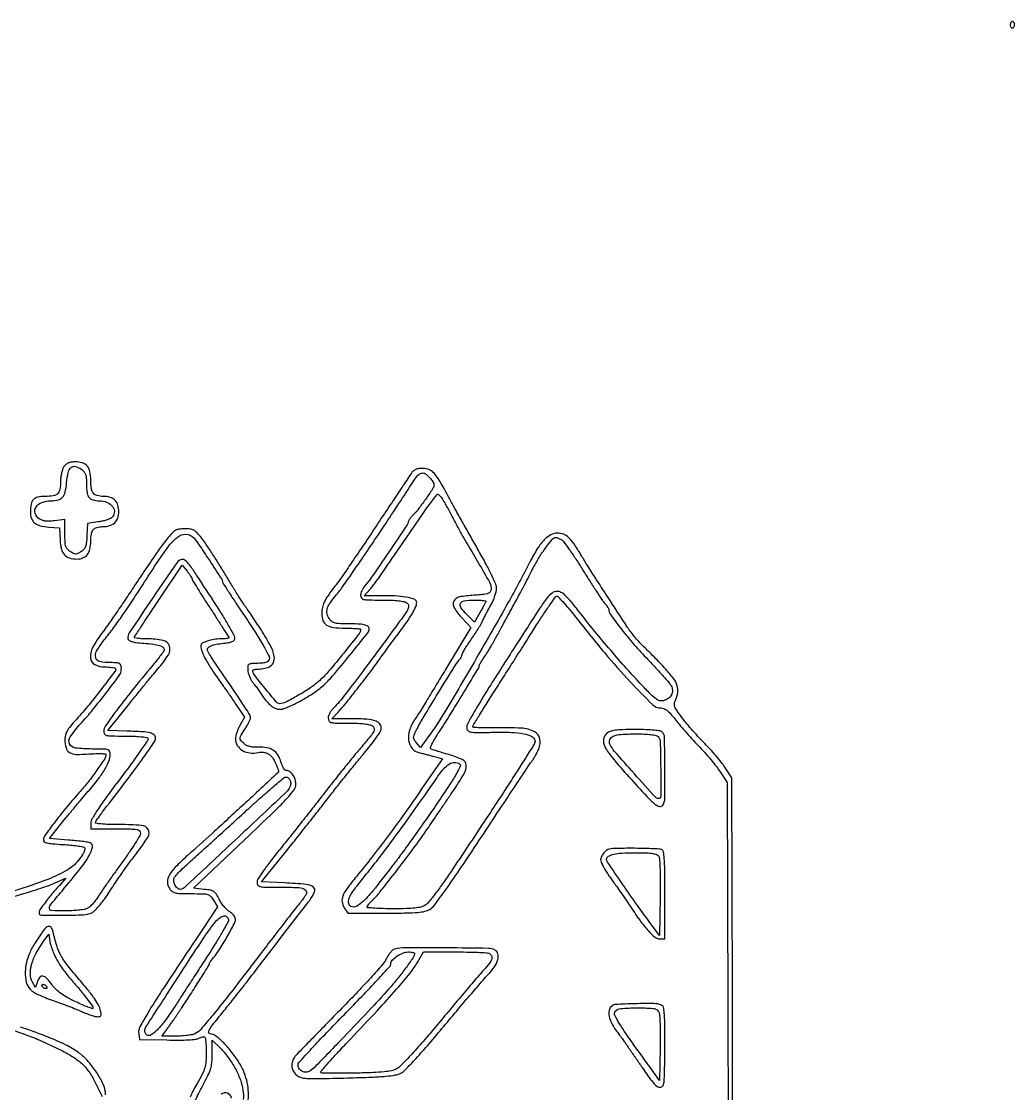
# Model space of a CAD drawing. Extents: x 0 to 1024, y 0 to 1024.
# Drawn here: x 563.9 to 1024, y 527.4 to 1024 of the extents above; entities that cross this region are included whole.
import ezdxf

# ---------------------------------------------------------------- set-up
doc = ezdxf.new("R2010")
doc.units = 0

msp = doc.modelspace()

# ---------------------------------------------------------------- linework, layer by layer
for points in [[(1022, 1022.5, 0.064853), (1022.074694, 1021.926543, 0.082425), (1022.29375, 1021.440625, 0.098894), (1022.618646, 1021.115568, 0.148195), (1023, 1021, 0.148195), (1023.381354, 1021.115568, 0.098894), (1023.70625, 1021.440625, 0.082425), (1023.925306, 1021.926543, 0.064853), (1024, 1022.5, 0.064853), (1023.925306, 1023.073457, 0.082425), (1023.70625, 1023.559375, 0.098894), (1023.381354, 1023.884432, 0.148195), (1023, 1024, 0.148195), (1022.618646, 1023.884432, 0.098894), (1022.29375, 1023.559375, 0.082425), (1022.074694, 1023.073457, 0.064853)], [(583.556704, 817.777494, 0.069138), (582.95693, 816.605352, 0.027469), (582.456402, 814.864541, 0.026506), (582.114334, 812.896003, 0.029771), (582, 810.977494, -0.04188), (581.693411, 807.323546, -0.159129), (580.64327, 805.321258, -0.155089), (578.595137, 804.295196, -0.039195), (574.835184, 804, 0.050822), (571.407582, 803.650705, 0.15465), (569.388454, 802.521337, 0.145958), (568.320162, 800.387045, 0.04358), (568, 796.720729, 0.085607), (568.508633, 793.771772, 0.137689), (569.971095, 791.702551, 0.111006), (572.562349, 790.416207, 0.044209), (576.507242, 789.814706), (581.5, 789.5), (581.799241, 783.772214, 0.045622), (582.403053, 779.589771, 0.123172), (583.777985, 776.946632, 0.14265), (586.089806, 775.488746, 0.069925), (589.567519, 775, 0.092869), (592.375958, 775.526174, 0.133523), (594.400824, 777.020882, 0.112963), (595.605793, 779.551069, 0.054926), (596, 783.128741, -0.039585), (596.267758, 786.505515, -0.129403), (597.165019, 788.538538, -0.157705), (598.823006, 789.636582, -0.068136), (601.477494, 790, 0.070281), (604.681678, 790.452625, 0.115946), (607.054709, 791.784757, 0.122908), (608.497746, 793.969048, 0.085012), (609, 796.901716, 0.07373), (608.543213, 799.982568, 0.123916), (607.204063, 802.211736, 0.12354), (604.965766, 803.545612, 0.073027), (601.871259, 804, -0.06162), (598.914362, 804.365796, -0.167373), (597.169861, 805.50336, -0.132781), (596.258125, 807.676366, -0.033324), (596, 811.545012, 0.049279), (595.606559, 815.527274, 0.12905), (594.357145, 818.0899, 0.146101), (592.126354, 819.520789, 0.070159), (588.727963, 820, 0.035386), (586.962976, 819.874933, 0.066204), (585.58691, 819.488612, 0.075881), (584.485853, 818.80231, 0.062814)], [(591.777494, 816.443296, -0.069305), (592.902058, 815.396913, -0.092037), (593.569808, 814.173008, -0.06222), (593.905768, 812.441199, -0.016835), (594, 809.643296, 0.032465), (594.255595, 805.711034, 0.132061), (595.164241, 803.515628, 0.168574), (596.907606, 802.369024, 0.062019), (599.871259, 802, -0.100508), (603.568625, 801.249189, -0.138207), (606.201882, 799.139911, -0.188549), (606.880302, 796.461119, -0.190607), (605.557574, 794.047782, -0.080786), (604.696247, 793.541377, -0.019492), (603.126636, 793.001465, -0.019503), (601.253863, 792.516639, -0.018261), (599.307574, 792.166894), (594.5, 791.483112), (594.199803, 785.731719, -0.014918), (593.942251, 782.597173, -0.061557), (593.500478, 780.750172, -0.093477), (592.728752, 779.474756, -0.065142), (591.449803, 778.375152, -0.026034), (589.955402, 777.5036, -0.121232), (588.992209, 777.273354, -0.119148), (588.023477, 777.514348, -0.024765), (586.5, 778.408043, -0.063156), (585.134294, 779.572874, -0.111554), (584.40636, 780.855279, -0.063485), (584.078236, 782.798363, -0.010123), (584, 786.662344), (584, 793.278582), (579.132787, 792.702133, -0.020492), (576.765982, 792.519746, -0.041586), (574.902298, 792.607764, -0.052536), (573.396053, 792.96886, -0.06779), (572.132787, 793.619546, -0.164653), (570.241691, 796.194759, -0.223464), (570.61795, 799.014071, -0.15946), (573.338803, 801.224068, -0.091732), (577.532543, 802, 0.058348), (580.873677, 802.391228, 0.156024), (582.902641, 803.614848, 0.125519), (584.105028, 805.988758, 0.032015), (584.776463, 810.283179, -0.030878), (585.519585, 815.107881, -0.160006), (586.869427, 817.401781, -0.258568), (588.885258, 817.843127, -0.080297)], [(752.961045, 812.811439, -0.026073), (753.741431, 811.880954, -0.027989), (754.401057, 810.895342, -0.029057), (754.866475, 809.991965, -0.10479), (755, 809.361855, -0.145333), (754.531635, 807.784535, -0.007106), (751.46129, 803.213751, -0.012571), (748.130524, 798.653714, -0.025625), (745.25, 795.283628, 0.015398), (744.388403, 794.316358, 0.019809), (743.660938, 793.373739, 0.017988), (743.12291, 792.555554, 0.137282), (743, 792.116336, -0.149484), (742.610293, 790.841954, -0.000567), (733.913439, 777.983342, -0.001974), (725.812452, 766.135893, -0.033523), (722.876495, 762.435549, 0.045433), (722.158203, 761.484654, 0.035102), (721.55122, 760.335525, 0.036065), (721.13477, 759.171902, 0.068002), (721, 758.185549, 0.153871), (721.384214, 756.966615, 0.187365), (722.372015, 756.305703, 0.051207), (724.588746, 756.045361, 0.003646), (730.80887, 756, -0.008612), (735.350917, 755.921763, -0.020735), (738.703334, 755.666785, -0.026574), (741.122518, 755.250238, -0.102285), (742.503686, 754.620963, -0.214618), (743.199094, 753.396783, -0.142406), (742.890583, 751.785054, -0.038043), (741.177498, 748.978911, -0.00296), (735.994388, 741.870963, -0.00086), (723.734038, 725.324522, -0.003521), (716.206354, 715.349147, -0.004427), (711.127049, 708.836204, -0.036563), (708.584612, 706.075686, 0.042409), (707.595579, 704.976335, 0.0374), (706.75923, 703.680344, 0.039279), (706.183469, 702.390383, 0.08553), (706, 701.325686, 0.128084), (706.34361, 700.006346, 0.206985), (707.250659, 699.312459, 0.057536), (709.299343, 699.044872, 0.003733), (715.30887, 699, -0.009279), (719.61355, 698.920107, -0.021694), (722.823311, 698.661175, -0.02787), (725.156956, 698.237484, -0.099336), (726.528209, 697.603031, -0.182764), (727.266841, 696.470423, -0.181281), (727.074463, 695.127834, -0.047329), (725.577417, 692.918694, -0.003552), (720.915463, 687.353031, 0.004671), (717.351326, 683.0786, 0.002128), (712.76908, 677.428703, 0.002107), (707.989958, 671.432967, 0.002896), (703.74761, 666, -0.001971), (699.295108, 660.276105, -0.001106), (693.841149, 653.353125, -0.001103), (688.300804, 646.384052, -0.0018), (683.567024, 640.5, 0.006736), (679.26505, 635.043242, 0.012218), (675.918283, 630.450215, 0.00961), (673.454975, 626.739583, 0.140903), (673.015539, 625.25, 0.146011), (673.383731, 623.984201, 0.19604), (674.352413, 623.306322, 0.052423), (676.54986, 623.044323, 0.00348), (682.918213, 623, -0.009279), (692.458779, 622.822926, -0.156774), (695.382382, 621.761914, -0.380261), (695.763026, 619.726774, -0.039579), (692.689241, 615.429999, 0.009284), (690.657621, 612.925454, 0.000959), (685.991735, 606.926312, 0.001194), (680.463309, 599.754664, 0.000954), (674.538372, 592, -0.001825), (661.046698, 574.405449, -0.007514), (652.680939, 563.907619, -0.008418), (646.915463, 557.12773, -0.102303), (644.202947, 555.085493, -0.064333), (642.904371, 554.665272, -0.0155), (640.665097, 554.318864, -0.015659), (638.04986, 554.079777, -0.014964), (635.384853, 554), (628.863812, 554), (631.181906, 557.107973, 0.003007), (632.179184, 558.461984, 0.002266), (633.259685, 559.961858, 0.00229), (634.262594, 561.381114, 0.005287), (635, 562.458939, -0.000194), (635.690557, 563.490681, -0.000108), (636.533041, 564.747769, -0.000108), (637.386236, 566.019652, -0.000174), (638.11248, 567.100966, 0.00492), (642.059846, 573.100495, 0.00337), (646.427336, 579.98446, 0.00062), (650.789659, 586.983127, 0.139938), (651, 587.719959, -0.13473), (651.100241, 588.085213, -0.016712), (651.548715, 588.786258, -0.01874), (652.152643, 589.597374, -0.014497), (652.867967, 590.435549, 0.042759), (655.524062, 593.929404, 0.011754), (659.08563, 599.857059, 0.007702), (662.43476, 605.956762, 0.122284), (663, 608.233374, 0.117148), (662.803376, 609.061065, 0.051361), (662.192188, 610.016499, 0.046962), (661.302025, 610.942652, 0.046194), (660.25, 611.692168, -0.059924), (659.053069, 612.595329, -0.027567), (657.720312, 614.027216, -0.026823), (656.467519, 615.707025, -0.033449), (655.5, 617.395657, 0.024521), (654.174344, 619.808134, 0.109247), (653.057342, 620.9621, 0.101554), (651.516839, 621.580305, 0.01972), (648.533852, 622), (643.567704, 622.5), (667.271088, 645, 0.001733), (681.073271, 658.19269, 0.014705), (687.076728, 664.321106, 0.03125), (690.155683, 668.103676, 0.155412), (690.987236, 670.678571, 0.074924), (690.648549, 672.989018, 0.078407), (689.645074, 675.057838, 0.089768), (688.201279, 676.496549, 0.152306), (686.586859, 677, -0.215248), (686.018937, 677.256367, -0.04253), (685.337327, 678.176187, -0.038133), (684.669172, 679.470654, -0.027299), (684.116935, 681.004042, 0.066222), (682.644789, 684.271169, 0.109261), (680.538806, 686.428918, 0.102183), (677.61076, 687.5856, 0.05264), (673.661875, 687.852064, -0.024198), (671.421832, 687.875767, -0.045738), (669.637451, 688.146145, -0.056067), (668.197052, 688.678162, -0.067536), (667.007581, 689.49314, -0.036245), (665.523367, 691.046074, -0.192694), (665.172415, 692.1432, -0.120901), (665.599067, 693.467105, -0.01096), (667.5, 696.404862, 0.015264), (668.45712, 697.912312, 0.018028), (669.265625, 699.395338, 0.017111), (669.854154, 700.682471, 0.098981), (670, 701.411992, 0.13378), (669.614253, 702.82791, 0.009312), (667.435088, 706.377554, 0.006944), (663.641512, 712.128833, 0.000992), (655.682206, 723.788635, -0.004734), (653.504762, 727.030265, -0.007075), (651.669148, 729.907548, -0.003408), (650.167807, 732.373392, -0.135849), (650, 732.979618, -0.212229), (650.46395, 734.023427, -0.088483), (651.79995, 734.856918, -0.051878), (654.077238, 735.505895, -0.017639), (657.489583, 735.982185, 0.01808), (659.81809, 736.309289, 0.052123), (661.382763, 736.759002, 0.084133), (662.347901, 737.353251, 0.167214), (662.78853, 738.123417, 0.171242), (662.621815, 739.2199, 0.005125), (660.36582, 743.346201, 0.009642), (657.529657, 748.188219, 0.006445), (654.106582, 753.623417, 0.001039), (645.02833, 767.570561, 0.016125), (641.749456, 772.248576, 0.050672), (639.787921, 774.376031, 0.231405), (638.212448, 774.81187, 0.197656), (635.894997, 773.309414, 0.002059), (624.7673, 757.085962, 0.002067), (613.776319, 740.7749, 0.196584), (613.223479, 738.056017, 0.205826), (613.743882, 737.284802, 0.07418), (614.976197, 736.729859, 0.040511), (617.071861, 736.317993, 0.01042), (620.509446, 736, -0.012552), (625.047787, 735.560657, -0.046342), (627.858888, 734.949058, -0.088073), (629.448605, 734.116299, -0.232183), (630, 732.992899, -0.153697), (629.820827, 732.423791, -0.005367), (628.457813, 730.517586, -0.009547), (626.761658, 728.289072, -0.006481), (624.75, 725.814779, 0.004097), (614.927552, 713.850388, 0.009671), (607.853112, 704.732522, 0.007069), (602.758172, 697.691361, 0.154269), (602, 695.29253, 0.140124), (602.370672, 693.995845, 0.1994), (603.334062, 693.307654, 0.053289), (605.517426, 693.043997, 0.003425), (611.940983, 693, -0.009276), (615.794742, 692.928496, -0.014047), (619.141021, 692.710018, -0.008683), (621.883228, 692.405333, -0.226036), (622.492072, 692.012827, -0.294705), (622.477482, 691.268868, -0.002289), (618.942327, 686.072276, -0.007326), (614.702294, 680.090193, -0.004524), (609.551089, 673.175915, 0.004119), (603.29325, 664.790437, 0.012268), (599.197784, 658.909919, 0.013061), (596.540955, 654.650287, 0.133678), (596, 652.663088), (596, 650), (607.5, 650, -0.003263), (614.546309, 649.954012, -0.038579), (617.269569, 649.707783, -0.137989), (618.516971, 649.118186, -0.217069), (619, 648.057998, -0.132893), (618.669083, 646.834934, -0.007133), (616.575987, 643.364734, -0.010751), (613.909351, 639.281314, -0.0076), (610.748042, 634.807998, 0.002352), (607.371439, 630.134896, 0.002374), (604.049491, 625.444691, 0.002312), (601.194411, 621.33247, 0.009619), (599.53232, 618.812225, -0.022622), (598.226378, 616.939804, -0.022498), (596.754333, 615.189456, -0.023033), (595.332158, 613.781136, -0.076881), (594.237225, 613.062225, -0.068443), (592.858388, 612.649482, -0.012902), (590.244209, 612.312029, -0.013574), (587.146959, 612.077969, -0.012071), (583.917763, 612, -0.011407), (577.844551, 612.138574, -0.362046), (576.820319, 613.074463, -0.207505), (577.291368, 614.753631, -0.004829), (582.65813, 621.225031, 0.007861), (590.972772, 631.375712, 0.035717), (595.280221, 637.683163, 0.081753), (596.769581, 641.585222, 0.366691), (595.682429, 643.568369, 0.055943), (594.673521, 643.830975, 0.004948), (592.060981, 644.180433, 0.006421), (588.926846, 644.527334, 0.004958), (585.502198, 644.827687), (576.851676, 645.5), (581.978112, 652, -0.00443), (584.43472, 655.058702, -0.002128), (587.637363, 658.940891, -0.002109), (591.013323, 662.963244, -0.003016), (594.044822, 666.500905, 0.012406), (599.067769, 672.590333, 0.029524), (602.408127, 677.411871, 0.040159), (604.380169, 681.327291, 0.096876), (605, 684.496376, 0.096497), (604.717091, 685.948628, 0.227045), (603.921202, 686.67459, 0.069137), (602.130376, 686.954242, 0.004213), (596.7, 687, -0.029216), (588.850043, 687.459084, -0.260907), (586.152751, 689.414453, -0.268698), (586.454124, 692.684463, -0.030578), (591.293508, 698.693, 0.012935), (596.933055, 705.210532, 0.008017), (603.230203, 713.136113, 0.003534), (609.168999, 720.97589, 0.125626), (610.03377, 723.072001, 0.047402), (610.134423, 725.229793, 0.213218), (609.577848, 726.330211, 0.150688), (608.233322, 726.872321, 0.021037), (605.2, 727, -0.05196), (600.182668, 727.522818, -0.279278), (598.261543, 729.320922, -0.207407), (598.674257, 732.354235, -0.031336), (602.25, 737.504302, 0.00862), (606.511853, 743.083689, 0.007733), (610.739352, 749.010233, 0.005802), (615.745798, 756.446602, 0.002165), (622.60895, 767, -0.00968), (631.086938, 779.617486, -0.06517), (636.166362, 785.167565, -0.18984), (640.052549, 786.473872, -0.197569), (643.704288, 784.75, -0.036879), (645.90285, 781.95145, -0.002937), (651.115692, 774.103332, -0.001005), (656.665759, 765.602843, -0.145108), (657, 764.475397, 0.14362), (657.146782, 763.974927, 0.000651), (660.153533, 759.303311, 0.003135), (663.518115, 754.161678, 0.0023), (667.311526, 748.5, -0.006381), (672.316192, 740.89706, -0.013358), (675.973038, 734.833413, -0.009681), (678.559909, 730.059705, -0.214097), (678.645414, 728.518348, -0.123936), (677.99192, 727.589332, -0.112113), (676.952811, 727.03793, -0.051299), (675.135636, 726.740828, -0.008016), (671.5, 726.582494, 0.028836), (669.797507, 726.437182, 0.173924), (669.02585, 726.028357, 0.175463), (668.693718, 725.224476, 0.029455), (668.718247, 723.531012, 0.04904), (668.94684, 722.210252, 0.028817), (669.462242, 720.690679, 0.028608), (670.159425, 719.216733, 0.042943), (670.944521, 718.031012, -0.009397), (671.907424, 716.769335, -0.00378), (673.177472, 715.011005, -0.003738), (674.517284, 713.096079, -0.004723), (675.726274, 711.304325, 0.028996), (676.992698, 709.610853, 0.025268), (678.502975, 707.991664, 0.026081), (680.021629, 706.666376, 0.06547), (681.283855, 705.918981, 0.070535), (683.094036, 705.431577, 0.089545), (684.819336, 705.52904, 0.048103), (687.115192, 706.318445, 0.007928), (691.354318, 708.330551, 0.016612), (694.4867, 710.010347, 0.011899), (697.876688, 712.085306, 0.012036), (701.014163, 714.218558, 0.025153), (703.325869, 716.055639, 0.035556), (708.035409, 720.836077, 0.006493), (715.983244, 730.390511, 0.002465), (724.274193, 740.728636, 0.169346), (725, 742.810156, 0.264431), (724.421328, 743.827829, 0.080769), (722.711775, 744.50184, 0.042282), (719.727812, 744.89149, 0.011333), (714.941266, 745, -0.009377), (710.9061, 745.075678, -0.060875), (708.903015, 745.397097, -0.111085), (707.599448, 746.112575, -0.066981), (706.440125, 747.451037, -0.090494), (705.513441, 749.645645, -0.115832), (705.538788, 751.832608, -0.084778), (706.604676, 754.275792, -0.030742), (708.877463, 757.315706, 0.008483), (710.912045, 759.798542, 0.011603), (712.652884, 762.106068, 0.004833), (715.133315, 765.629069, 0.000387), (721.585833, 775, 0.002896), (726.806283, 782.689196, 0.001259), (733.658101, 792.963959, 0.001262), (740.48159, 803.30888, 0.002785), (745.627774, 811.25, -0.038777), (747.57774, 813.831401, -0.160494), (749.243983, 814.803356, -0.19742), (750.944529, 814.493847, -0.06281)], [(813.962543, 784.020046, -0.110827), (815.008999, 783.116669, -0.005555), (817.678969, 779.429878, -0.008702), (820.749458, 774.925034, -0.006169), (824.042928, 769.770046, 0.00286), (827.337657, 764.537071, 0.003737), (830.413589, 759.791644, 0.002775), (833.040875, 755.851761, 0.034522), (834.146126, 754.435549, -0.016423), (834.855962, 753.590858, -0.0205), (835.455425, 752.760032, -0.019199), (835.894893, 752.036178, -0.127496), (836, 751.630679, 0.158908), (836.783562, 749.227478, 0.007993), (841.82224, 742.548931, 0.013245), (847.787502, 735.303903, 0.01388), (854.038489, 728.5, -0.00487), (857.842997, 724.505873, -0.006366), (861.238751, 720.776562, -0.00481), (864.006338, 717.597203, -0.057762), (864.910812, 716.25, -0.110669), (865.473723, 714.094243, -0.129134), (865.009225, 712.035152, -0.121408), (863.556278, 710.379727, -0.090976), (861.34055, 709.370625, -0.124318), (859.626005, 709.373133, -0.094141), (857.914468, 710.17171, -0.041587), (855.608254, 712.143627, -0.005974), (851.29315, 716.608817, -0.006837), (844.267712, 724.261594, -0.005422), (836.881392, 732.714394, -0.005248), (829.405028, 741.647991, -0.005224), (822.106314, 750.75, 0.006428), (818.088894, 755.735356, 0.034072), (815.677052, 758.276648, 0.066834), (813.83199, 759.56603, 0.119684), (812.044976, 760, 0.156558), (809.72981, 759.256868, 0.073882), (807.448999, 757.051043, 0.019909), (803.906821, 752.034443, 0.001044), (793.240951, 735.5, 0.001579), (781.288607, 716.756023, 0.007684), (774.711923, 706.008145, 0.00751), (770.637658, 698.871478, 0.162913), (770.209498, 696.528324, 0.190209), (770.84643, 695.411197, 0.134094), (772.186677, 694.828544, 0.03816), (774.995072, 694.639515, 0.002991), (782.5, 694.752542, -0.014099), (790.843697, 694.69285, -0.039576), (796.642917, 694.026154, -0.061496), (800.337759, 692.816437, -0.24002), (801.767698, 690.975591, -0.190789), (801.427911, 689.187139, -0.001159), (792.349696, 674.933594, -0.003703), (780.353, 656.495986, -0.001254), (762.630938, 629.840992, -0.007431), (758.940137, 624.493649, -0.009737), (755.402515, 619.726964, -0.007577), (752.321765, 615.862961, -0.085853), (750.845708, 614.590992, -0.076505), (748.937474, 613.812692, -0.031787), (746.187146, 613.337744, -0.020743), (742.20753, 613.074835, -0.006122), (736.095708, 613, -0.0064), (731.457801, 613.059367, -0.01064), (727.553114, 613.242545, -0.004473), (724.304764, 613.493501, -0.389229), (724, 613.825686, -0.150692), (724.139843, 614.279152, -0.018655), (724.760839, 615.120969, -0.020664), (725.598199, 616.086937, -0.015732), (726.590092, 617.075686, 0.037464), (729.988656, 620.77128, 0.003029), (738.110823, 631.180547, 0.004487), (746.244317, 641.933773, 0.010894), (752, 650.050629, -0.000242), (754.201075, 653.299155, -0.0001), (757.18365, 657.694596, -0.000099), (760.383944, 662.406849, -0.000127), (763.32732, 666.736583, 0.013134), (769.045901, 675.638117, 0.158756), (769.960745, 679.547381, 0.271491), (768.124183, 682.146193, 0.040048), (761.821103, 684.413744, -0.005754), (758.829471, 685.263615, -0.008221), (756.19702, 686.091617, -0.004971), (754.012771, 686.84252, -0.113786), (753.45842, 687.196017, -0.309641), (753.362275, 687.736707, -0.011679), (754.299046, 689.686249, -0.017449), (755.602584, 692.037688, -0.01096), (757.280336, 694.696017, 0.00747), (762.094072, 702.206528, 0.002749), (768.670657, 712.944351, 0.000432), (775.712998, 724.608577, 0.136415), (776, 725.640947, -0.122699), (776.083948, 725.977885, -0.00921), (776.545507, 726.809326, -0.012294), (777.145734, 727.788803, -0.009026), (777.857045, 728.84563, 0.01663), (779.511928, 731.386945, 0.004995), (781.861511, 735.360826, 0.004814), (784.507859, 740.04397, 0.004186), (787.191887, 745, -0.001779), (788.161048, 746.810297, -0.000551), (789.632399, 749.528125, -0.000551), (791.284218, 752.563318, -0.000606), (792.891237, 755.5, 0.002619), (794.655494, 758.755085, 0.001402), (796.802613, 762.79375, 0.001395), (798.970963, 766.927976, 0.00218), (800.811997, 770.5, -0.019463), (803.715024, 775.68438, -0.021563), (806.921538, 780.44764, -0.01629), (809.938653, 784.270083, -0.221003), (811.509371, 785, -0.081142), (811.857717, 784.943094, -0.014047), (812.486611, 784.712139, -0.014952), (813.215895, 784.395216, -0.012888)], [(779, 755.42807, -0.116269), (778.910065, 755.046544, -0.004161), (778.2227, 753.697782, -0.00747), (777.367735, 752.112415, -0.005143), (776.353872, 750.340864), (773.707745, 745.825589), (770.211846, 749.321488, -0.040003), (767.495127, 752.511536, -0.27654), (767.326061, 754.475376, -0.249969), (769.006309, 755.693225, -0.034333), (773.468615, 756, -0.009701), (775.589418, 755.958848, -0.016058), (777.375156, 755.831996, -0.009907), (778.802691, 755.655744, -0.373021)], [(834.989102, 694.192258, 0.198792), (833.521487, 691.49087, 0.145881), (834.153971, 688.102041, 0.056081), (837.506024, 683.055115, 0.008935), (845.305958, 674.093293, 0.003262), (853.588199, 665.033356, 0.032212), (857.331272, 661.480814, 0.115814), (859.508294, 660.390561, 0.31949), (861.013154, 661, 0.140053), (861.971012, 664.218908, 0.00431), (862.003353, 678.200466, 0.003436), (861.816022, 692.415015, 0.193707), (860.8, 694.8, 0.155777), (859.751595, 695.340927, 0.017677), (857.072536, 695.696377, 0.016938), (853.374407, 695.928494, 0.007203), (848.410784, 696, 0.005759), (842.347273, 695.930164, 0.027719), (838.907492, 695.65973, 0.050302), (836.663162, 695.123805, 0.086651)], [(858.8, 692.8, -0.192324), (859.821081, 690.420752, -0.004372), (860.030429, 677.83941, -0.003189), (860.04986, 665.017552, -0.41279), (859.027348, 664, -0.212375), (857.614509, 664.62845, -0.00125), (847.829954, 675.534845, -0.002967), (838.671504, 685.918205, -0.070159), (836.546156, 689.185101, -0.20712), (836.484757, 691.359882, -0.204634), (838.028108, 692.907757, -0.078925), (841.791849, 693.771734, -0.017032), (848.49113, 694, -0.009667), (852.419848, 693.924033, -0.019306), (855.518189, 693.68413, -0.020175), (857.826351, 693.320567, -0.148279)], [(766.884595, 680.092486, -0.375803), (767.19731, 679.034096, -0.021737), (765.524552, 675.782433, -0.016267), (762.399283, 670.697832, -0.003259), (756.478149, 661.857799, -0.00338), (751.317832, 654.370592, -0.002558), (745.556848, 646.220728, -0.002586), (740.068762, 638.623964, -0.006009), (735.856882, 633, -0.005518), (726.664173, 621.297577, -0.036587), (721.603628, 615.865869, -0.102985), (718.329946, 613.892959, -0.313504), (715.957983, 614.550627, -0.207067), (715.395227, 616.476011, -0.097695), (716.222801, 618.983603, -0.036739), (718.865258, 622.956016, -0.004693), (725.23576, 631, 0.008769), (731.634688, 639.216612, 0.003588), (740.047246, 650.587719, 0.003578), (748.80133, 662.782168, 0.004989), (756.445411, 673.824921, -0.027304), (759.505612, 677.849526, -0.081527), (762.135785, 680.08022, -0.133651), (764.54392, 680.759615, -0.144444)], [(688.394606, 672.414058, -0.059972), (688.572176, 671.708659, -0.043955), (688.603637, 670.901444, -0.044643), (688.494933, 670.119469, -0.071368), (688.251594, 669.491802, -0.075972), (685.608402, 666.114042, -0.00073), (662.81831, 644.725368, -0.000328), (639.231294, 622.682475, -0.189965), (637.499803, 622, -0.18825), (636.101749, 622.545706, -0.097022), (634.973508, 624.083187, -0.091871), (634.467008, 626.015125, -0.146888), (634.834029, 627.667909, -0.06626), (635.559302, 628.636896, -0.005251), (637.833646, 630.91141, -0.007051), (640.62342, 633.567371, -0.005343), (643.755574, 636.404659, 0.002316), (647.925806, 640.136585, 0.000683), (654.283858, 645.895431, 0.000685), (661.41605, 652.391076, 0.000737), (668.358334, 658.75, -0.003966), (674.823001, 664.595133, -0.006169), (680.497285, 669.520313, -0.00222), (685.431552, 673.660077, -0.175165), (686.372075, 674, -0.099834), (686.958085, 673.881815, -0.066844), (687.549447, 673.534129, -0.06367), (688.056311, 673.020361, -0.071385)], [(833.367412, 638.437989, 0.027489), (832.443467, 636.843114, 0.117871), (832.18904, 635.782567, 0.102983), (832.424348, 634.647711, 0.018468), (833.362855, 632.687989, 0.01603), (834.215233, 631.184019, 0.007192), (835.426084, 629.261472, 0.007111), (836.765056, 627.264537, 0.009603), (838.035699, 625.5, -0.006712), (839.50046, 623.490497, -0.002541), (841.494192, 620.646183, -0.002517), (843.631269, 617.530786, -0.00307), (845.598343, 614.593388, 0.010507), (850.457064, 607.566295, 0.027421), (854.322041, 602.79455, 0.036277), (857.437852, 599.817348, 0.174265), (859.711762, 599), (862, 599), (862, 619.393011, 0.00217), (861.949983, 630.917128, 0.016627), (861.723168, 636.323223, 0.031928), (861.298973, 639.354982, 0.255752), (860.418213, 640.393011, 0.076194), (859.31318, 640.633528, 0.004303), (855.806872, 640.821697, 0.006522), (851.613039, 640.955799, 0.00473), (846.941266, 641, 0.003381), (839.259598, 640.948056, 0.043284), (836.398433, 640.660873, 0.11733), (834.746875, 639.92305, 0.084456)], [(858.901115, 637.619149, -0.15257), (859.436507, 636.316364, -0.010408), (859.704561, 632.279113, -0.011273), (859.834673, 626.607931, -0.003943), (859.773559, 618.450537), (859.5, 600.662775), (855.430193, 606.081387, -0.006756), (849.31597, 614.455256, -0.004202), (842.360646, 624.433083, -0.000892), (835.389961, 634.653344, -0.150315), (835, 635.921184, -0.264249), (835.777432, 637.289486, -0.077467), (838.105028, 638.22671, -0.043195), (842.061284, 638.791632, -0.013085), (848.127555, 638.969591, -0.007639), (852.748785, 638.913582, -0.02433), (855.826424, 638.679083, -0.034787), (857.879765, 638.275143, -0.15479)], [(659.752584, 607.988516, -0.172996), (659.588428, 606.968432, -0.004076), (657.186721, 602.677877, -0.008521), (654.212183, 597.664612, -0.005622), (650.630787, 592, 0.000053), (646.566933, 585.728064, 0.00004), (642.123686, 578.867787, 0.000041), (637.964411, 572.443663, 0.000097), (634.86672, 567.656297, -0.014401), (630.493491, 561.303693, -0.035549), (626.838569, 556.988789, -0.049995), (623.910484, 554.537254, -0.295886), (622.006824, 554.495782, -0.081043), (621.621514, 554.830539, -0.053437), (621.295755, 555.320255, -0.052387), (621.074604, 555.881202, -0.067818), (621, 556.428699, -0.144127), (621.538633, 558.258488, -0.000423), (635.219512, 579.44316, -0.002034), (647.721518, 598.595179, -0.020702), (653.265989, 606.299579, -0.045941), (655.426114, 608.585977, -0.117348), (657.425996, 609.648442, -0.227799), (658.899693, 609.360071, -0.188838)], [(573.798303, 602.594504, 0.018162), (570.040369, 597.004992, 0.036347), (567.56962, 592.29282, 0.044837), (566.147933, 588.012026, 0.052836), (565.613821, 583.777149, 0.063597), (566.124185, 579.031691, 0.135305), (567.890188, 575.822996, 0.095229), (571.520566, 573.29214, 0.021904), (578.5, 570.543939, -0.005465), (581.949312, 569.315084, -0.004162), (585.700893, 567.896567, -0.004208), (589.195849, 566.507778, -0.009844), (591.779635, 565.396009, 0.013376), (593.953405, 564.478807, 0.014436), (596.119017, 563.703828, 0.014062), (598.00849, 563.146838, 0.064726), (599.138043, 563, 0.052297), (600.212847, 563.112727, 0.223788), (600.712756, 563.492223, 0.158831), (600.835217, 564.222593, 0.024254), (600.541919, 565.689005, 0.059069), (599.520965, 568.369598, 0.030406), (597.663417, 571.449572, 0.020524), (594.696263, 575.397283, 0.006624), (589.98843, 581, -0.012366), (584.920482, 587.17386, -0.042417), (582.088828, 591.516459, -0.048638), (580.233229, 595.95674, -0.020191), (578.57076, 602.25, 0.073136), (577.841988, 604.163464, 0.252367), (576.759355, 604.852018, 0.205233), (575.400531, 604.382358, 0.051281)], [(579.921872, 589.907384, 0.024537), (581.124562, 587.844689, 0.010854), (582.902189, 585.238788, 0.010713), (584.908823, 582.553674, 0.014189), (586.854873, 580.203383, -0.006219), (590.916295, 575.454467, -0.010781), (594.154177, 571.397005, -0.007116), (596.632617, 568.052381, -0.157149), (597, 566.912349, -0.512527), (596.734837, 566.721619, -0.007865), (594.659224, 567.454466, -0.013435), (592.087979, 568.487454, -0.007629), (589.031402, 569.867636, -0.01412), (585.003811, 571.901541, -0.032265), (582.122559, 573.709465, -0.040262), (579.916474, 575.587963, -0.039529), (578.02513, 577.806612, 0.02946), (575.598847, 580.771551, 0.155171), (573.794739, 581.80019, 0.281848), (572.374102, 581.299037, 0.090361), (571.250888, 579.252663), (570.335109, 576.505326), (568.984725, 579.002663, -0.119753), (568.005777, 582.722606, -0.073702), (568.587576, 587.236623, -0.05683), (570.730957, 592.467975, -0.030987), (574.44681, 598.33798), (576.5, 601.17596), (577.067, 597.745364, 0.032152), (577.444327, 596.119783, 0.014236), (578.139506, 594.027837, 0.014022), (579.004276, 591.845918, 0.018358)], [(736.731055, 594.307026, 0.12198), (735.911657, 593.861849, 0.032), (734.867206, 592.776882, 0.030543), (733.800992, 591.34881, 0.027136), (732.870085, 589.745345, -0.061502), (731.189388, 587.259947, -0.004456), (725.676092, 581.053876, -0.006184), (718.923826, 573.771318, -0.004637), (711.317634, 565.915809, 0.001009), (703.759363, 558.2223, 0.001492), (697.163399, 551.4408, 0.000664), (691.557475, 545.627238, 0.029379), (690.460409, 544.343492, 0.084102), (689.374711, 542.261101, 0.099315), (689.120604, 540.057538, 0.099662), (689.735927, 537.932412, 0.085272), (691.14968, 536.075178, 0.116956), (693.139306, 534.94346, 0.056222), (696.048697, 534.438081, 0.019998), (701.307535, 534.334609, 0.001678), (714.89968, 534.656455, 0.00294), (726.0998, 535.025182, 0.012566), (732.772147, 535.452259, 0.019869), (737.112599, 536.014343, 0.075981), (739.693726, 536.870231, 0.08392), (741.686909, 538.352087, 0.005315), (746.694281, 543.690449, 0.007386), (752.707783, 550.436964, 0.004624), (759.554448, 558.5, -0.001411), (766.219631, 566.45233, -0.001756), (772.461559, 573.804567, -0.001425), (777.741029, 579.943552, -0.013373), (780.088831, 582.515547, 0.042895), (783.001013, 586.110402, 0.082889), (784.538935, 589.466154, 0.129687), (784.556071, 592.144806, 0.209972), (783.172299, 593.907788, 0.119795), (780.247658, 594.663745, 0.001473), (760.667578, 594.889751, 0.002464), (741.793005, 594.958985, 0.063501)], [(746, 592.232135, -0.14844), (745.535328, 590.701442, -0.008459), (742.692787, 586.602832, -0.012726), (739.140108, 581.91731, -0.010245), (735.093162, 577.060432, -0.009458), (725.967724, 566.946946, -0.003739), (713.05628, 553.375452, -0.001097), (699.426912, 539.324049, -0.092384), (696.993195, 537.607805, -0.131422), (695.3301, 537.324699, -0.117059), (693.665481, 537.887056, -0.118276), (692.443504, 539.130998, -0.136089), (692, 540.73028, -0.186671), (692.384004, 541.722999, -0.001436), (698.315625, 548.205422, -0.005025), (705.258483, 555.598848, -0.003175), (713.5, 564.091704, 0.003085), (721.74159, 572.581602, 0.004891), (728.684375, 579.965696, 0.001361), (734.625555, 586.444993, 0.186979), (735, 587.411288, -0.188547), (735.676102, 589.140477, -0.05591), (737.862337, 591.033552, -0.054636), (740.612022, 592.510066, -0.096201), (743.134859, 593, -0.025323), (744.232798, 592.944357, -0.040166), (745.158365, 592.77444, -0.04816), (745.814733, 592.528807, -0.286595)], [(780.418213, 592.393011, -0.173524), (781.608818, 591.369581, -0.204272), (781.776946, 589.90294, -0.091407), (780.69754, 587.78413, -0.021618), (778.140263, 584.727657, 0.008179), (775.785046, 582.061632, 0.000905), (770.509716, 575.866874, 0.001103), (764.259871, 568.467773, 0.000893), (757.583989, 560.5, -0.004633), (750.729936, 552.442791, -0.007355), (744.698068, 545.687184, -0.005311), (739.671907, 540.337123, -0.082741), (737.662751, 538.838477, -0.067366), (735.301022, 537.999743, -0.025764), (731.847532, 537.459427, -0.016531), (726.776625, 537.100715, -0.004533), (718.76839, 536.872446, -0.003378), (712.721725, 536.795809, -0.005346), (707.538519, 536.82056, -0.001578), (703.056997, 536.904033, -0.193258), (702.543247, 537.12342, -0.394825), (702.528357, 537.570091, -0.001412), (706.338672, 541.90069, -0.005934), (710.81741, 546.842653, -0.003566), (716.243882, 552.606428, 0.003147), (728.800642, 565.921327, 0.007991), (737.701002, 575.7905, 0.010314), (743.945491, 583.24621, 0.036641), (747.480273, 588.376126), (750.190044, 593), (764.513234, 593, -0.003938), (770.115632, 592.955877, -0.005599), (775.093638, 592.821697, -0.003265), (779.277858, 592.634646, -0.078964)], [(575.5, 577, -0.076764), (575.661825, 576.617617, -0.154201), (575.642737, 576.29375, -0.186277), (575.449529, 576.079239, -0.117858), (575.118034, 576, -0.085235), (574.689814, 576.073533, -0.053414), (574.230237, 576.29375, -0.051777), (573.810561, 576.617474, -0.064269), (573.5, 577, -0.076764), (573.338175, 577.382383, -0.154201), (573.357263, 577.70625, -0.186277), (573.550471, 577.920761, -0.117858), (573.881966, 578, -0.085235), (574.310186, 577.926467, -0.053414), (574.769763, 577.70625, -0.051777), (575.189439, 577.382526, -0.064269)], [(837.2, 567.8, 0.152059), (836.168785, 565.836473, 0.092093), (836.173766, 563.188895, 0.070993), (837.226005, 560.089591, 0.044191), (839.259803, 556.826596, -0.002429), (840.653614, 554.957829, -0.001909), (842.14666, 552.919347, -0.001929), (843.520213, 551.013488, -0.004754), (844.509803, 549.600966, 0.00025), (845.38137, 548.332753, 0.00018), (846.356005, 546.917179, 0.000182), (847.284492, 545.570716, 0.000393), (848, 544.535654, -0.00101), (848.71604, 543.497084, -0.000462), (849.646875, 542.138427, -0.000457), (850.624653, 540.705614, -0.00063), (851.5, 539.41689, 0.010349), (855.761338, 533.398263, 0.066139), (858.355008, 530.717439, 0.242256), (860.081011, 530.377468, 0.235071), (861.393011, 531.581787, 0.081332), (861.635738, 532.754472, 0.00242), (861.821697, 537.784097, 0.004765), (861.955949, 543.727001, 0.003264), (862, 550.474799, 0.002672), (861.948251, 560.159864, 0.019343), (861.718391, 564.81213, 0.038952), (861.282401, 567.415774, 0.244878), (860.418213, 568.393011, 0.08939), (856.870864, 569.068252, 0.008832), (848.157365, 568.999668, 0.005707), (839.157802, 568.666987, 0.186373)], [(858.904223, 565.615404, -0.148721), (859.431401, 564.359582, -0.012533), (859.705134, 560.81644, -0.012785), (859.836452, 555.856716, -0.004727), (859.776668, 548.865404), (859.5, 533.5), (855, 539.70956, -0.002284), (845.435071, 553.035931, -0.015977), (841.007596, 559.70582, -0.027521), (838.802456, 563.751576, -0.292088), (839.024743, 565.529813, -0.204468), (841.510839, 566.807391, -0.016756), (848.968981, 567.089546, -0.016684), (856.43067, 566.872656, -0.206786)]]:
    msp.add_lwpolyline(points, format="xyb", close=True)
for points in [[(893.41319, 504.980398, -0.000125), (893.234959, 573.578555), (893, 673.657111), (889.755022, 678.578555, 0.020872), (888.090652, 680.887071, 0.009082), (885.699282, 683.816826, 0.008969), (883.041773, 686.842776, 0.011805), (880.505022, 689.5, -0.009426), (877.885419, 692.218008, -0.006218), (874.97263, 695.435876, -0.006257), (872.217097, 698.637039, -0.012032), (870.103931, 701.281705, -0.008791), (867.598664, 704.699719, -0.060471), (866.612574, 706.530201, -0.119797), (866.416923, 707.971976, -0.081164), (866.853931, 709.578758, 0.067763), (867.941813, 713.195168, 0.116365), (867.707775, 716.318173, 0.085274), (865.987374, 719.650156, 0.024433), (862.25, 724.126983, 0.004478), (859.739932, 726.802891, 0.003431), (856.950237, 729.684185, 0.003469), (854.301866, 732.345042, 0.008199), (852.28272, 734.281183, -0.020177), (850.424181, 736.150786, -0.011355), (848.315094, 738.558527, -0.011318), (846.29317, 741.089613, -0.018142), (844.698044, 743.3472, -0.000387), (835.424439, 757.561717, -0.001458), (829.644902, 766.492388, -0.00225), (825.728883, 772.643023, -0.006296), (823.058398, 777, 0.014162), (819.758485, 782.19858, 0.057418), (817.321505, 785.04172, 0.095182), (814.994685, 786.49297, 0.092229), (812.269315, 787, 0.123402), (809.144605, 786.216885, 0.077158), (806.114841, 783.936815, 0.053297), (803.009534, 779.977983, 0.021556), (799.621948, 774, -0.009512), (789.270168, 754.661214, -0.00396), (774.598903, 728.943188, -0.003239), (760.037742, 704.251041, -0.022573), (752.308423, 692.566943), (748.714879, 687.633886), (746.879644, 689.900306, -0.030175), (745.829093, 691.370836, -0.142646), (745.54908, 692.357165, -0.104368), (745.79773, 693.497171, -0.012513), (746.919785, 695.833363, -0.016676), (750.035742, 701.454894, -0.002166), (757.132822, 713.192906, -0.001173), (764.641503, 725.426399, -0.042526), (766.607388, 728.078741, 0.028428), (767.140362, 728.75703, 0.028729), (767.59092, 729.489085, 0.029989), (767.906548, 730.169533, 0.093863), (768, 730.662958, -0.127753), (768.164347, 731.295682, -0.007286), (769.178737, 733.055778, -0.010754), (770.475508, 735.129177, -0.007662), (772.012722, 737.396784, 0.007643), (773.658069, 739.823709, 0.006938), (775.283592, 742.37874, 0.006962), (776.674344, 744.705098, 0.022083), (777.512713, 746.312567, -0.008182), (778.257815, 747.843542, -0.003538), (779.297474, 749.858331, -0.0035), (780.433962, 751.986712, -0.004634), (781.499991, 753.907284, 0.025304), (782.456975, 755.812948, 0.022065), (783.265622, 757.893692, 0.022663), (783.82855, 759.842309, 0.059046), (784, 761.289082, 0.098344), (783.603091, 763.287519, 0.012585), (781.820833, 767.30776, 0.012613), (779.209455, 772.478293, 0.006327), (775.664854, 778.881799, -0.001072), (772.156749, 785.065084, -0.000933), (768.50848, 791.555903, -0.000938), (765.229787, 797.440635, -0.002771), (763.007403, 801.5, 0.005285), (757.879638, 810.755533, 0.046269), (755.199096, 814.599259, 0.112204), (752.848859, 816.370711, 0.105998), (749.913799, 817, 0.031686), (748.014184, 816.879498, 0.067261), (746.593239, 816.499945, 0.079554), (745.47755, 815.809584, 0.062156), (744.522107, 814.75, 0.005346), (743.423311, 813.140163, 0.000181), (739.163279, 806.748232, 0.000341), (734.141933, 799.196927, 0.000238), (728.485741, 790.669513, -0.001643), (722.624157, 781.886146, -0.001893), (716.973814, 773.547671, -0.001696), (712.134742, 766.515678, -0.011018), (709.608899, 763.037969, 0.007779), (705.911712, 758.016225, 0.039626), (704.129586, 755.042285, 0.065561), (703.284379, 752.572462, 0.049737), (703, 749.720729, 0.087431), (703.578195, 746.439424, 0.168185), (705.241588, 744.391215, 0.111451), (708.380049, 743.304033, 0.027878), (713.828741, 743, -0.009003), (716.578329, 742.950488, -0.014918), (718.893443, 742.79783, -0.008609), (720.759035, 742.58631, -0.376597), (721, 742.31176, -0.168154), (720.355969, 740.45091, -0.002604), (713.211084, 731.461909, -0.006841), (706.33121, 723.134215, -0.033594), (702.081624, 718.763296, -0.033926), (697.758828, 715.377189, -0.017858), (691.979378, 711.746157, -0.013963), (686.313053, 708.670403, -0.117888), (683.509175, 708, -0.22083), (682.074131, 708.666293, -0.004325), (676.762333, 715.065898, -0.005161), (671.640006, 721.481089, -0.167409), (671, 723.339022, -0.284838), (671.158271, 723.594307, -0.048981), (671.715252, 723.805838, -0.040641), (672.501847, 723.952093, -0.025655), (673.4349, 724, 0.03114), (674.552198, 724.069654, 0.017029), (675.908047, 724.286479, 0.016914), (677.27545, 724.601541, 0.025766), (678.4349, 724.975249, 0.193299), (680.585899, 726.959953, 0.161931), (680.968259, 730.062491, 0.074719), (679.248888, 734.80786, 0.01835), (675.016389, 741.97444, 0.002259), (672.626462, 745.664902, 0.002907), (670.394817, 749.034141, 0.002223), (668.496095, 751.837834, 0.025247), (667.685895, 752.90315, -0.033343), (666.845867, 754.045584, -0.001787), (664.440767, 757.849675, -0.002791), (661.619423, 762.403919, -0.00203), (658.530018, 767.5, 0.004437), (655.288937, 772.788682, 0.004668), (652.0081, 777.929688, 0.004476), (649.097503, 782.311695, 0.020856), (647.293563, 784.75, 0.01834), (645.204597, 787.154251, 0.079697), (643.717474, 788.307743, 0.094169), (642.070046, 788.840686, 0.031283), (639.526169, 789, 0.033605), (636.942494, 788.826156, 0.097244), (635.253202, 788.250836, 0.075161), (633.66982, 786.9908, 0.014805), (631.270889, 784.25, 0.017177), (629.131927, 781.465473, 0.003197), (625.41486, 776.195312, 0.003423), (621.149094, 769.973913, 0.00312), (616.833622, 763.5, -0.00263), (612.427076, 756.875411, -0.002519), (607.887985, 750.201631, -0.002494), (603.823891, 744.353204, -0.009061), (601.155852, 740.697042, 0.038757), (596.824642, 733.955396, 0.146308), (595.823832, 729.093811, 0.258957), (597.829966, 726.12536, 0.117968), (602.533333, 725, -0.013987), (604.161896, 724.954433, -0.018624), (605.63582, 724.81668, -0.016093), (606.832668, 724.620318, -0.148732), (607.290734, 724.375933, -0.372069), (607.369267, 723.302059, -0.002606), (601.447268, 715.424264, -0.00942), (595.213395, 707.534058, -0.012919), (589.293508, 700.693, 0.012102), (586.524687, 697.503875, 0.044744), (585.017827, 695.307617, 0.067413), (584.258439, 693.39128, 0.060741), (584, 691.271741, 0.06885), (584.522551, 687.49487, 0.192643), (586.122088, 685.415015, 0.128767), (589.225981, 684.527658, 0.024829), (595.118397, 684.688649, -0.009941), (598.25956, 684.868142, -0.019232), (600.775611, 684.864966, -0.015206), (602.678193, 684.731318, -0.385063), (603, 684.375414, -0.146864), (602.440216, 682.510734, -0.007613), (598.86713, 677.271272, -0.012781), (594.715589, 671.68715, -0.015415), (590.52655, 666.669986, 0.008248), (584.30736, 659.434691, 0.011204), (578.952266, 652.69086, 0.006862), (574.652302, 646.854676, 0.154565), (574.012655, 644.888706, 0.251608), (574.456763, 644.046233, 0.090759), (575.738639, 643.486553, 0.03734), (578.219969, 643.096304, 0.006099), (583.078953, 642.759753, -0.008881), (586.6242, 642.494367, -0.01263), (589.761894, 642.123226, -0.008663), (592.340716, 641.706205, -0.153118), (593.080223, 641.319777, -0.248995), (593.275852, 640.681335, -0.051807), (592.924265, 639.52118, -0.03945), (592.148139, 638.018051, -0.019653), (590.946809, 636.24231, -0.09952), (585.302167, 631.10569, -0.042344), (576.080868, 626.591002, -0.021863), (560.669975, 621.365172, -0.003869)], [(668.806956, 523.253134, 0.087325), (668.482852, 532.476837, 0.084254), (665.03954, 541.162193, 0.027624), (661.502279, 546.323876, 0.031551), (657.55972, 550.827199, 0.031775), (653.837714, 554.125297, 0.166914), (651.290495, 555, -0.365919), (650.612174, 555.573165, -0.176465), (650.832727, 556.773761, -0.034219), (652.603585, 559.365436, -0.003394), (657.310061, 565.25, 0.0032), (661.481831, 570.461864, 0.001116), (667.422225, 578.016031, 0.001108), (673.923964, 586.360163, 0.001293), (680.061358, 594.315212), (685.791762, 601.78258), (691.066461, 608.656097), (695.489007, 614.419151, -0.000003), (697.25, 616.713887, 0.057617), (699.703233, 620.811641, 0.356948), (699.114116, 623.014107, 0.134416), (695.746919, 624.268094, 0.009802), (685.785605, 624.963177), (675.07121, 625.5), (685.587091, 638.5, 0.001731), (690.313159, 644.384028, 0.00106), (695.847044, 651.353125, 0.001063), (701.296515, 658.276073, 0.001893), (705.74761, 664, -0.002794), (709.968369, 669.407585, -0.002086), (714.68072, 675.325, -0.002108), (719.168383, 680.864285, -0.0048), (722.614662, 685, 0.009625), (725.427249, 688.442243, 0.011935), (727.904254, 691.755604, 0.01032), (729.846793, 694.610644, 0.082945), (730.479669, 696.061632, 0.206341), (730.108538, 698.344119, 0.165795), (728.146791, 699.911251, 0.070667), (723.998166, 700.770962, 0.015811), (716.75678, 701), (707.607666, 701), (710.712974, 704.25, 0.020418), (713.87341, 707.840326, 0.003766), (719.373307, 714.733551, 0.004309), (724.957506, 721.969095, 0.009929), (729, 727.527291, -0.005178), (730.390959, 729.478481, -0.0012), (732.77257, 732.730744, -0.001239), (735.533126, 736.462168, -0.001212), (738.332154, 740.207072, 0.007482), (742.351362, 745.727513, 0.020378), (744.97404, 749.787035, 0.027302), (746.555499, 752.837705, 0.106314), (747, 754.904585, 0.305088), (746.135519, 756.189489, 0.044843), (742.977567, 757.154949, 0.035057), (738.316173, 757.797531, 0.016727), (732.265856, 758), (722.625818, 758), (725.119948, 760.75, 0.01448), (726.283244, 762.109762, 0.006377), (727.745923, 763.971331, 0.006305), (729.247918, 765.986097, 0.008419), (730.557039, 767.854531, -0.001339), (733.190379, 771.728524, -0.000413), (737.179659, 777.553271, -0.000303), (742.749269, 785.660533, -0.000106), (750.780474, 797.330516, -0.006028), (752.857085, 800.270119, -0.009388), (754.723946, 802.747089, -0.00417), (756.354239, 804.792357, -0.22611), (756.789927, 805, -0.176094), (757.156497, 804.866767, -0.028547), (757.718081, 804.339062, -0.028517), (758.333811, 803.611583, -0.021636), (758.925925, 802.75, -0.010985), (759.666567, 801.505623, -0.002605), (760.844399, 799.398438, -0.002679), (762.172609, 796.962109, -0.002641), (763.481085, 794.5, 0.001956), (766.329825, 789.121876, 0.006404), (768.272545, 785.597968, 0.004525), (770.614188, 781.561707, 0.000613), (775.608724, 773.152964, -0.009244), (780.827024, 764.011747, -0.162516), (781.422871, 760.699923, -0.322863), (779.674186, 758.892207, -0.033411), (773.437295, 758.199562, 0.036232), (766.824712, 757.42744, 0.230998), (764.196789, 755.459769, 0.265204), (764.332632, 752.403145, 0.045488), (768.004464, 747.610983), (772.008928, 743.266652), (760.379397, 723.883326, -0.001275), (755.715866, 716.155219, -0.001567), (751.321529, 708.965926, -0.001298), (747.593755, 702.944957, -0.011375), (745.874933, 700.319825, 0.07856), (743.628761, 695.617933, 0.106626), (743.270649, 690.940725, 0.135452), (744.831314, 687.303248, 0.170027), (747.921439, 685.368469, -0.005279), (749.199746, 685.064942, -0.002009), (750.975827, 684.61578, -0.001989), (752.902054, 684.112228, -0.002434), (754.698398, 683.625614), (758.896796, 682.466337), (749.293244, 668.483168, -0.004503), (741.498994, 657.350592, -0.005184), (733.85799, 646.874841, -0.005453), (726.390201, 637.081142, -0.006467), (719.116958, 628, 0.012585), (714.672639, 622.309654, 0.065913), (712.750576, 618.843092, 0.127528), (712.423345, 616.150492, 0.112291), (713.412816, 613.492715), (715.046106, 611), (732.618761, 611, 0.003244), (742.291561, 611.062761, 0.017775), (747.509919, 611.31617, 0.033424), (750.809538, 611.817873, 0.079126), (753.115337, 612.727202, 0.100236), (755.15397, 614.564014, 0.004682), (760.636595, 622.111113, 0.006401), (767.732516, 632.348736, 0.002592), (777.153641, 646.477202, -0.000423), (785.379122, 658.929333, -0.000626), (792.611109, 669.827678, -0.000273), (798.809644, 679.132291, -0.012655), (800.124825, 681, 0.020095), (800.947903, 682.206607, 0.010078), (801.89425, 683.791456, 0.00999), (802.808682, 685.472631, 0.014558), (803.540979, 686.992189, 0.151785), (804.10696, 691.7383, 0.235287), (801.676289, 694.970795, 0.102086), (795.383762, 696.647528, 0.021355), (783.915041, 696.810872, -0.006702), (779.728354, 696.747822, -0.011176), (776.204013, 696.820778, -0.00493), (773.284337, 696.975401, -0.396701), (772.997962, 697.281138, -0.136212), (773.156276, 697.845768, -0.000733), (776.129747, 702.743982, -0.00313), (779.571365, 708.31589, -0.001972), (783.656496, 714.781138, 0.000073), (788.3384, 722.128902, 0.000051), (793.604379, 730.39786, 0.000052), (798.642492, 738.312624, 0.000109), (802.557188, 744.466897, -0.003988), (805.788256, 749.460472, -0.006148), (808.66942, 753.721358, -0.002354), (811.195118, 757.323026, -0.159525), (811.787831, 757.76261, -0.288057), (812.403844, 757.612399, -0.006238), (814.627703, 755.264221, -0.012317), (817.202339, 752.33525, -0.007755), (820.070255, 748.795713, 0.007942), (833.980211, 731.641343, 0.013996), (846.080454, 717.989177, 0.009978), (856.17068, 707.648791, 0.196909), (860.195037, 706, -0.10498), (861.571502, 705.707778, -0.063793), (862.999146, 704.840712, -0.044022), (864.610713, 703.305316, -0.016695), (866.586224, 700.903059, 0.012173), (868.565954, 698.45081, 0.004931), (871.377489, 695.202134, 0.004875), (874.47215, 691.764912, 0.006178), (877.400971, 688.653059, -0.009651), (880.282982, 685.548012, -0.007974), (883.236098, 682.132461, -0.008068), (885.845118, 678.911599, -0.021292), (887.574506, 676.5), (890.847069, 671.5), (891.520083, 460.869822, -0.000349)], [(552.815771, 616.453128, 0.004916), (564.913239, 620.024535, 0.006028), (574.014905, 622.929552, 0.020726), (579.811678, 625.12774), (584.5, 627.131528), (581.42441, 623.815764, 0.013546), (578.08217, 620.010812, 0.013903), (574.980787, 616.062654, 0.009112), (572.427865, 612.485353, 0.151545), (572, 611.106096, 0.408684), (573.016539, 610.070146, 0.005329), (582.968636, 609.987969, 0.010381), (592.480096, 610.208308, 0.096196), (596.462379, 611.164813, 0.091495), (597.750431, 612.065072, 0.016644), (599.733957, 614.21561, 0.017421), (601.911439, 616.92546, 0.015026), (604.009707, 619.914813, -0.001422), (608.371668, 626.503328, -0.006183), (611.015957, 630.368361, -0.007499), (613.510435, 633.808515, -0.002817), (617.103538, 638.55458, 0.021909), (622.530062, 646.321497, 0.280049), (622.597869, 649.725967, 0.248077), (619.547405, 651.631091, 0.017984), (609.294222, 652, -0.00596), (604.245037, 652.060193, -0.01779), (600.795615, 652.265391, -0.018306), (598.47785, 652.572188, -0.459934), (598.18613, 653.05839, -0.069864), (598.518228, 653.726585, -0.003953), (599.841046, 655.624664, -0.005999), (601.465627, 657.859555, -0.00436), (603.32447, 660.30839, 0.002657), (613.325105, 673.390455, 0.006991), (620.312162, 682.905405, 0.004271), (625.395963, 690.165746, 0.151731), (626, 692.110412, 0.222167), (625.333426, 693.536532, 0.116598), (623.544981, 694.431954, 0.044325), (619.974543, 694.947654, 0.006609), (612.712224, 695.250199), (603.924448, 695.5), (613.081845, 707, -0.001802), (616.940814, 711.810473, -0.001632), (620.963133, 716.754608, -0.001634), (624.592917, 721.157188, -0.005234), (627.05244, 724.058239, 0.037989), (631.934868, 730.646832, 0.228116), (632.403691, 734.769001, 0.266037), (629.511219, 737.282737, 0.048896), (622.19416, 738, -0.01109), (619.777915, 738.053601, -0.019861), (617.799743, 738.220312, -0.016561), (616.321114, 738.454252, -0.482743), (616.166667, 738.75, -0.040809), (616.471121, 739.307569, -0.000256), (619.606258, 744.073242, -0.001043), (623.202695, 749.509312, -0.000665), (627.407829, 755.818483), (638.315658, 772.136966), (640.621866, 769.318483, -0.012348), (641.50765, 768.179686, -0.015903), (642.26119, 767.088978, -0.013721), (642.829693, 766.15193, -0.118983), (642.964037, 765.686547, 0.12692), (643.140175, 765.110355, 0.001184), (645.486311, 761.29682, 0.003899), (648.239402, 756.922085, 0.002501), (651.5, 751.885091, -0.001481), (654.758592, 746.873633, -0.002382), (657.503125, 742.580554, -0.000417), (659.905378, 738.776132, -0.141529), (660, 738.448544, -0.36806), (659.84838, 738.270475, -0.01178), (658.838822, 738.13176, -0.0176), (657.562632, 738.032283, -0.010649), (656.047053, 738, 0.042704), (653.069329, 737.745214, 0.037668), (650.046147, 736.986097, 0.035598), (647.611603, 735.978301, 0.284079), (647, 734.988708, 0.094882), (647.555797, 732.086195, 0.031776), (649.410862, 728.165415, 0.022763), (652.573678, 723.01801, 0.00829), (657.5, 716.01545, -0.005729), (658.523464, 714.576358, -0.001743), (660.04115, 712.373368, -0.001745), (661.72451, 709.893042, -0.001903), (663.342211, 707.47163), (667.184423, 701.672866), (665.092211, 697.950279, 0.025442), (664.291317, 696.338479, 0.021998), (663.614587, 694.574366, 0.022589), (663.143758, 692.919184, 0.058057), (663, 691.685274, 0.141285), (663.867895, 688.675159, 0.118538), (666.252933, 686.346697, 0.105092), (669.703477, 685.172484, 0.091377), (673.520519, 685.415794, -0.093828), (675.986359, 685.560943, -0.106269), (678.217121, 684.771698, -0.094933), (680.108954, 683.040465, -0.061231), (681.584658, 680.451627, -0.004262), (682.126897, 679.122123, -0.006064), (682.584243, 677.930998, -0.003556), (682.949291, 676.922705, -0.085269), (683, 676.627523, -0.209003), (682.752337, 676.060918, -0.000089), (666.87116, 661.370519, -0.001507), (652.223708, 647.907873, -0.003237), (640.83197, 637.635251, 0.016215), (635.150224, 632.237831, 0.067701), (632.325433, 628.470916, 0.128446), (631.534086, 625.406875, 0.145334), (632.404177, 622.505901, 0.071702), (633.647544, 621.097372, 0.116021), (635.063258, 620.372115, 0.054407), (637.346944, 620.064915, 0.006253), (642.537751, 620, -0.005706), (648.03528, 619.937263, -0.065674), (650.165778, 619.606587, -0.135671), (651.513031, 618.771587, -0.050012), (652.871517, 616.970877), (654.713636, 613.941754), (644.586136, 598.720877, 0.001102), (629.133921, 575.38602, 0.00919), (622.356795, 564.679319, 0.01571), (618.748606, 558.29663, 0.15052), (618.182578, 555.260358), (618.5, 552.5), (631.259779, 552.22005, 0.006762), (636.750535, 552.173858, 0.012712), (641.183909, 552.309268, 0.012481), (644.58052, 552.584715, 0.096679), (646.095426, 553.05107, -0.035619), (646.938583, 553.427792, -0.046482), (647.755511, 553.641689, -0.054296), (648.434365, 553.67886, -0.184971), (648.831732, 553.501601, -0.166451), (649.093467, 552.96732, -0.008929), (649.299317, 551.06493, -0.013176), (649.446591, 548.751642, -0.009161), (649.496086, 546.133975, -0.019601), (649.340538, 542.107595, -0.054057), (648.816682, 539.320954, -0.046255), (647.659951, 536.476802, -0.011449), (645.237087, 532.058741, 0.014183), (643.561229, 528.962806, 0.013868), (642.050309, 525.753809, 0.013892)], [(557.294036, 557.551585, -0.012709), (565.538621, 554.831386, -0.017327), (572.314685, 552.134692, -0.01012), (580.247652, 548.461386, -0.020386), (587.036852, 544.799431, -0.048711), (591.649218, 541.416928, -0.057102), (595.07496, 537.562712, -0.038785), (598.070846, 532.507655), (601.231968, 526.086505)], [(602.813863, 526.853708, 0.043771), (602.692089, 528.510009, 0.078911), (601.305216, 532.717987, 0.032532), (598.206273, 537.87721, 0.032372), (594.290011, 542.813625, 0.051479), (590.284784, 546.416328, 0.04691), (584.259002, 549.995024, 0.016573), (575.03667, 553.992664, 0.014363), (563.38169, 558.209571, 0.008946)], [(644.191777, 523.826119, -0.009709), (647.777597, 530.81338, 0.00994), (650.287494, 535.70968, 0.040251), (651.50956, 538.829441, 0.050709), (652.073673, 541.738243, 0.02256), (652.25, 545.644269), (652.25, 552.161777), (656.060032, 548.441381, -0.02814), (657.740018, 546.605312, -0.014252), (659.652802, 544.121645, -0.01411), (661.487193, 541.437738, -0.020413), (662.940484, 538.960285, -0.033276), (665.28883, 533.746079, -0.052894), (666.503006, 529.009695, -0.061838), (666.596401, 524.713904, -0.07513)], [(661.225422, 525.304789, 0.267018), (659.303305, 527.53365, 0.248394), (656.284237, 527.078492, 0.03566)]]:
    msp.add_lwpolyline(points, format="xyb")

doc.saveas('drawing.dxf')
